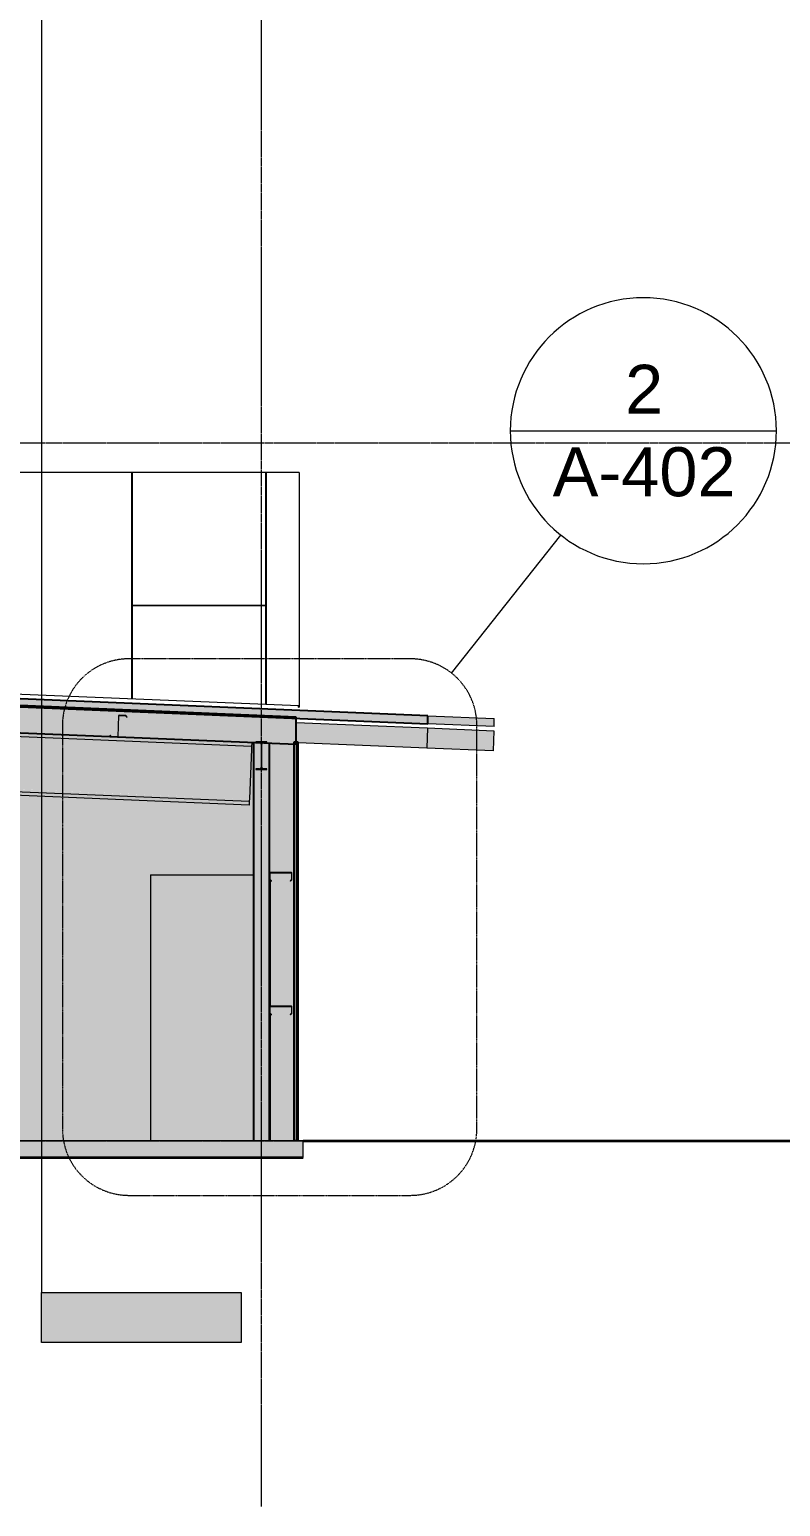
# Model space of a CAD drawing. Header units: inches. Extents: x -54880 to -186, y -265 to 853.
# Drawn here: x -15370 to -15099, y -132 to 401 of the extents above; entities that cross this region are included whole.
import ezdxf

# ---------------------------------------------------------------- set-up
doc = ezdxf.new("R2010")
doc.units = ezdxf.units.IN
doc.header["$MEASUREMENT"] = 0
for name, pattern in [('Dash Dot 3_16_', [0.3125, 0.1875, -0.0625, 0, -0.0625]), ('Grid Line 1_2_', [0.875, 0.5, -0.125, 0.125, -0.125]), ('Hidden 1_8_', [0.1875, 0.125, -0.0625])]:
    doc.linetypes.add(name, pattern=pattern)
for name, color, linetype, lineweight in [('A-ANNO-SYMB', 150, 'Continuous', 9), ('A-CLNG', 13, 'Continuous', 9), ('A-FLOR-LEVL', 51, 'Continuous', 9), ('A-ROOF', 132, 'Continuous', 9), ('A-WALL', 113, 'Continuous', 9), ('A-WALL-PATT', 111, 'Continuous', 9), ('C-BLDG-PADS', 91, 'Continuous', 9), ('C-TOPO', 7, 'Continuous', 9), ('G-ANNO-SYMB', 111, 'Continuous', 9), ('L-SITE-WALL', 31, 'Continuous', 9), ('S-BEAM', 12, 'Continuous', 9), ('S-COLS', 52, 'Continuous', 9), ('S-GRID', 1, 'Continuous', 9)]:
    doc.layers.add(name, color=color, linetype=linetype, lineweight=lineweight)
doc.styles.add('Arial_2', font='arial.ttf', dxfattribs={"height": 17.703593})
pattern_1 = [(0, (22784.43, 0.25), (-193, 193), [48, -145]), (90, (22784.43, 0.25), (-193, 1e-14), [96.25, -96.75]), (180, (22832.43, 96.5), (-193, 193), [48, -145]), (90, (22832.43, 0.25), (-193, 1e-14), [96.25, -96.75]), (180, (22832.43, 96.75), (-193, 193), [48, -145]), (90, (22832.43, 96.75), (-193, 1e-14), [96.25, -96.75]), (0, (22784.43, 193), (-193, 193), [48, -145]), (90, (22784.43, 96.75), (-193, 1e-14), [96.25, -96.75]), (0, (22832.68, 48.25), (-193, 193), [48, -145]), (90, (22832.68, 0), (-193, 1e-14), [48.25, -144.75]), (90, (22880.68, 0), (-193, 1e-14), [48.25, -144.75]), (0, (22832.68, 144.75), (-193, 193), [48, -145]), (90, (22832.68, 48.5), (-193, 1e-14), [96.25, -96.75]), (180, (22880.68, 48.5), (-193, 193), [48, -145]), (90, (22880.68, 48.5), (-193, 1e-14), [96.25, -96.75]), (90, (22832.68, 145), (-193, 1e-14), [48, -145]), (180, (22880.68, 145), (-193, 193), [48, -145]), (90, (22880.68, 145), (-193, 1e-14), [48, -145]), (0, (22880.93, 0.25), (-193, 193), [48, -145]), (90, (22880.93, 0.25), (-193, 1e-14), [96.25, -96.75]), (180, (22928.93, 96.5), (-193, 193), [48, -145]), (90, (22928.93, 0.25), (-193, 1e-14), [96.25, -96.75]), (180, (22928.93, 96.75), (-193, 193), [48, -145]), (90, (22928.93, 96.75), (-193, 1e-14), [96.25, -96.75]), (180, (22928.93, 193), (-193, 193), [48, -145]), (90, (22880.93, 96.75), (-193, 1e-14), [96.25, -96.75]), (0, (22929.18, 48.25), (-193, 193), [48, -145]), (90, (22929.18, 0), (-193, 1e-14), [48.25, -144.75]), (90, (22977.18, 0), (-193, 1e-14), [48.25, -144.75]), (0, (22929.18, 144.75), (-193, 193), [48, -145]), (90, (22929.18, 48.5), (-193, 1e-14), [96.25, -96.75]), (180, (22977.18, 48.5), (-193, 193), [48, -145]), (90, (22977.18, 48.5), (-193, 1e-14), [96.25, -96.75]), (90, (22929.18, 145), (-193, 1e-14), [48, -145]), (180, (22977.18, 145), (-193, 193), [48, -145]), (90, (22977.18, 145), (-193, 1e-14), [48, -145])]

# ---------------------------------------------------------------- blocks, each defined once
blk = doc.blocks.new('Locker Rooms_Ryan_ifc-3-Section 1')
at = {"layer": 'A-WALL', "lineweight": 5}
h = blk.add_hatch(color=10, dxfattribs=at)
h.paths.add_polyline_path([(22423.63, 0), (22479.3, 0), (22479.3, 29.5), (22423.63, 29.5), (22423.63, 20.18)], flags=0)
h.paths.add_polyline_path([(22569.24, 0), (22593.3, 0), (22593.3, 96), (22696.3, 96), (22696.3, 0), (22744.3, 0), (22744.3, 96), (22781.3, 96), (22781.3, 143.81), (22732.41, 145.78), (22732.49, 145.67), (22780.8, 143.66), (22779.87, 121.18), (22484.3, 133.49), (22484.3, 35), (22519.3, 35), (22519.3, 96), (22520.3, 96), (22520.3, 0), (22556.3, 0), (22556.3, 96), (22557.3, 96), (22557.3, 0)], flags=0)
h.paths.add_polyline_path([(22484.3, 0), (22519.3, 0), (22519.3, 29.5), (22484.3, 29.5), (22484.3, 20.18)], flags=0)
h.paths.add_polyline_path([(22787.41, 0), (22796.02, 0.06), (22796.02, 143.2), (22787.3, 143.56), (22787.3, 96.62), (22787.41, 96.62), (22787.49, 94.24), (22787.95, 93.85), (22787.88, 93.77), (22787.41, 94.16), (22787.49, 45.99), (22787.95, 45.6), (22787.88, 45.52), (22787.41, 45.91), (22787.41, 20.18)], flags=0)
h.paths.add_polyline_path([(22538.3, 17), (22536.2, 17.36), (22534.8, 17.94), (22533.25, 19.18), (22532.13, 20.76), (22531.53, 22.31), (22531.3, 24), (22531.36, 48.28), (22531.45, 48.77), (22531.89, 49.41), (22532.54, 49.85), (22533.54, 50), (22543.58, 49.94), (22544.07, 49.85), (22544.72, 49.41), (22545.15, 48.77), (22545.3, 48), (22545.3, 24), (22545.03, 22.1), (22544.3, 20.42), (22543.25, 19.05), (22541.51, 17.82), (22539.98, 17.22), (22539.16, 17.11)], flags=0)
h.paths.add_polyline_path([(22575.3, 17), (22573.49, 17.24), (22571.8, 17.94), (22570.26, 19.18), (22569.24, 20.51), (22568.53, 22.31), (22568.3, 24), (22568.36, 48.28), (22568.46, 48.77), (22568.89, 49.41), (22569.54, 49.85), (22570.54, 50), (22580.58, 49.94), (22581.13, 49.81), (22581.72, 49.41), (22582.15, 48.77), (22582.3, 48), (22582.3, 24), (22582.06, 22.19), (22581.3, 20.42), (22580.25, 19.05), (22578.51, 17.82), (22576.98, 17.22), (22576.16, 17.11)], flags=0)
h.paths.add_polyline_path([(22453.04, 35), (22479.3, 35), (22479.3, 133.7), (22423.63, 136.02), (22423.63, 126.34), (22424.31, 126.48), (22426.4, 126.48), (22428.45, 126.05), (22430.36, 125.2), (22432.05, 123.97), (22433.45, 122.41), (22434.49, 120.6), (22435.14, 118.62), (22435.36, 116.54), (22435.14, 114.46), (22434.49, 112.47), (22433.45, 110.66), (22432.05, 109.1), (22430.36, 107.88), (22428.45, 107.03), (22426.4, 106.59), (22424.31, 106.59), (22423.63, 106.74), (22423.63, 35)], flags=0)
h.paths.add_polyline_path([(22794.73, 45.52), (22794.66, 45.6), (22795.19, 46.05), (22795.19, 48.37), (22795.3, 48.37), (22795.3, 46), (22795.12, 45.84)], flags=0)
h.paths.add_polyline_path([(22787.49, 48.45), (22787.49, 48.55), (22795.12, 48.55), (22795.12, 48.45), (22787.88, 48.45)], flags=0)
h.paths.add_polyline_path([(22794.73, 93.77), (22794.66, 93.85), (22795.19, 94.3), (22795.19, 96.62), (22795.3, 96.62), (22795.3, 94.25), (22795.12, 94.09)], flags=0)
h.paths.add_polyline_path([(22787.49, 96.7), (22787.49, 96.8), (22795.12, 96.8), (22795.12, 96.7)], flags=0)
h.paths.add_polyline_path([(22451.43, 106.59), (22449.38, 107.03), (22447.47, 107.88), (22445.78, 109.1), (22444.38, 110.66), (22443.34, 112.47), (22442.69, 114.46), (22442.47, 116.54), (22442.69, 118.62), (22443.34, 120.6), (22444.38, 122.41), (22445.78, 123.97), (22447.47, 125.2), (22449.38, 126.05), (22451.43, 126.48), (22453.52, 126.48), (22455.56, 126.05), (22457.47, 125.2), (22459.17, 123.97), (22460.56, 122.41), (22461.61, 120.6), (22462.26, 118.62), (22462.47, 116.54), (22462.26, 114.46), (22461.61, 112.47), (22460.56, 110.66), (22459.17, 109.1), (22457.47, 107.88), (22455.56, 107.03), (22453.52, 106.59), (22453.04, 106.59)], flags=0)
h.paths.add_polyline_path([(22730.04, 145.77), (22729.9, 145.95), (22672.46, 148.28), (22672.54, 148.17), (22729.58, 145.79)], flags=0)
h.paths.add_polyline_path([(22670.09, 148.27), (22669.95, 148.45), (22612.51, 150.78), (22612.59, 150.67), (22669.63, 148.29)], flags=0)
h.paths.add_polyline_path([(22610.14, 150.77), (22610, 150.95), (22552.57, 153.28), (22552.64, 153.17), (22609.68, 150.79)], flags=0)
h.paths.add_polyline_path([(22550.19, 153.27), (22550.06, 153.44), (22492.62, 155.78), (22492.7, 155.66), (22549.73, 153.29)], flags=0)
h.paths.add_polyline_path([(22490.24, 155.77), (22490.11, 155.94), (22484.3, 156.18), (22484.3, 156.01), (22489.79, 155.78)], flags=0)
h.paths.add_polyline_path([(22479.3, 156.22), (22479.3, 156.39), (22432.67, 158.27), (22432.75, 158.16), (22453.04, 157.32)], flags=0)
h.paths.add_polyline_path([(22430.3, 158.26), (22430.16, 158.44), (22423.63, 158.71), (22423.63, 158.54), (22429.84, 158.28)], flags=0)
blk.add_hatch(color=10, dxfattribs=at).paths.add_polyline_path([(22796.8, 0.06), (22796.8, 143.16), (22796.02, 143.16), (22796.02, 0.06)], flags=0)
h = blk.add_hatch(color=10, dxfattribs=at)
h.paths.add_polyline_path([(22781.3, 0), (22781.3, 96), (22744.3, 96), (22744.3, 0)], flags=0)
h.paths.add_polyline_path([(22787.3, 0), (22787.41, 0), (22787.41, 45.91), (22787.3, 46), (22787.3, 20.18)], flags=0)
h.paths.add_polyline_path([(22787.3, 48.37), (22787.41, 48.37), (22787.41, 94.16), (22787.3, 94.25), (22787.3, 48.37)], flags=0)
at = {"layer": 'A-WALL', "color": 253}
blk.add_line((22796.8, 143.16), (22796.8, 0.06), dxfattribs=at)
at = {"layer": 'A-WALL', "color": 250}
for p, q in [((22744.3, 96), (22781.3, 96)), ((22744.3, 96), (22744.3, 0)), ((22787.41, 94.16), (22787.41, 48.37)), ((22787.41, 45.91), (22787.41, 0))]:
    blk.add_line(p, q, dxfattribs=at)
blk = doc.blocks.new('HSS-Hollow Structural Section-Column - HSS6X6X1_4-556719-Section 1')
at = {"layer": 'S-COLS'}
for points in [[(22781.77, 0), (22781.77, 143.79), (22781.3, 143.81), (22781.37, 0), (22781.54, 0)], [(22786.84, 0), (22786.84, 143.58), (22784.8, 143.66), (22784.58, 143.57), (22784.42, 143.16), (22784.5, 134.62), (22784.58, 134.43), (22784.96, 134.27), (22786.3, 134.27), (22786.3, 134), (22782.3, 134), (22782.3, 134.27), (22783.65, 134.27), (22784.04, 134.46), (22784.19, 134.81), (22784.11, 143.38), (22784.03, 143.57), (22783.65, 143.71), (22781.77, 143.79), (22781.77, 0)], [(22787.07, 0), (22787.3, 0), (22787.24, 143.56), (22786.84, 143.58), (22786.84, 0)]]:
    blk.add_hatch(color=256, dxfattribs=at).paths.add_polyline_path(points, flags=0)
for p, q in [((22781.3, 143.81), (22781.3, 0)), ((22787.3, 96.62), (22787.3, 143.56)), ((22787.3, 48.37), (22787.3, 94.25)), ((22787.3, 0), (22787.3, 46))]:
    blk.add_line(p, q, dxfattribs=at)
at = {"layer": 'S-COLS', "linetype": 'Hidden 1_8_'}
for p, q in [((22781.54, 143.8), (22781.54, 0)), ((22787.07, 0), (22787.07, 143.57))]:
    blk.add_line(p, q, dxfattribs=at)
blk = doc.blocks.new('W-Wide Flange - W21X166-782557-Section 1')
at = {"layer": 'S-BEAM'}
h = blk.add_hatch(color=256, dxfattribs=at)
h.paths.add_polyline_path([(22780.75, 142.3), (22780.8, 143.66), (22484.3, 156.01), (22484.3, 154.65), (22762.91, 143.04)], flags=0)
h.paths.add_polyline_path([(22479.3, 154.86), (22479.3, 156.22), (22368.68, 160.83), (22368.68, 159.47), (22453.04, 155.95)], flags=0)
h = blk.add_hatch(color=256, dxfattribs=at)
h.paths.add_polyline_path([(22780.71, 141.41), (22780.75, 142.3), (22484.3, 154.6), (22484.3, 153.76), (22775.19, 141.64)], flags=0)
h.paths.add_polyline_path([(22479.3, 153.97), (22479.3, 154.86), (22368.68, 159.44), (22368.68, 158.58), (22453.04, 155.06)], flags=0)
h = blk.add_hatch(color=256, dxfattribs=at)
h.paths.add_polyline_path([(22779.96, 123.43), (22780.71, 141.41), (22484.3, 153.76), (22484.3, 135.75), (22779.95, 123.43)], flags=0)
h.paths.add_polyline_path([(22479.3, 135.95), (22479.3, 153.97), (22368.68, 158.58), (22368.68, 140.56), (22453.04, 137.05)], flags=0)
h = blk.add_hatch(color=256, dxfattribs=at)
h.paths.add_polyline_path([(22779.92, 122.54), (22779.92, 123.43), (22484.3, 135.68), (22484.3, 134.85), (22762.91, 123.25)], flags=0)
h.paths.add_polyline_path([(22479.3, 135.06), (22479.3, 135.95), (22368.68, 140.56), (22368.68, 139.67), (22453.04, 136.16)], flags=0)
h = blk.add_hatch(color=256, dxfattribs=at)
h.paths.add_polyline_path([(22779.87, 121.18), (22779.92, 122.54), (22484.3, 134.85), (22484.3, 133.49), (22762.91, 121.88)], flags=0)
h.paths.add_polyline_path([(22479.3, 133.7), (22479.3, 135.06), (22368.68, 139.67), (22368.68, 138.31), (22453.04, 134.8)], flags=0)
for p, q in [((22370.35, 160.76), (22368.68, 160.83)), ((22430.3, 158.26), (22372.71, 160.66)), ((22479.3, 154.86), (22368.68, 159.47)), ((22479.3, 156.22), (22432.66, 158.16)), ((22490.24, 155.77), (22484.3, 156.01)), ((22780.75, 142.3), (22484.3, 154.65)), ((22550.19, 153.27), (22492.61, 155.67)), ((22610.14, 150.77), (22552.56, 153.17)), ((22670.09, 148.27), (22612.51, 150.67)), ((22730.04, 145.77), (22672.45, 148.17)), ((22780.8, 143.66), (22732.4, 145.68)), ((22368.68, 139.67), (22479.3, 135.06)), ((22780.71, 141.41), (22779.96, 123.43)), ((22780.75, 142.3), (22780.71, 141.41)), ((22780.8, 143.66), (22780.75, 142.3)), ((22479.3, 133.7), (22368.68, 138.31)), ((22484.3, 134.85), (22779.92, 122.54)), ((22779.87, 121.18), (22484.3, 133.49)), ((22779.96, 123.43), (22779.92, 122.54)), ((22779.92, 122.54), (22779.87, 121.18))]:
    blk.add_line(p, q, dxfattribs=at)
blk = doc.blocks.new('Girt_C - 8_D-948186-Section 1')
at = {"layer": 'S-BEAM'}
h = blk.add_hatch(dxfattribs=at)
h.set_pattern_fill('FP_16', color=256, style=0, pattern_type=2)
h.set_pattern_definition([(45, (22007.282, 102), (-19.007, 19.007), []), (45, (22007.282, 130.8), (-19.007, 19.007), [])])
h.paths.add_polyline_path([(22794.73, 45.52), (22795.3, 46), (22795.3, 48.37), (22795.19, 48.37), (22795.19, 46.05), (22794.66, 45.6)], flags=0)
h.paths.add_polyline_path([(22787.88, 45.52), (22787.95, 45.6), (22787.41, 46.05), (22787.41, 48.37), (22787.3, 48.37), (22787.3, 46)], flags=0)
h.paths.add_polyline_path([(22795.12, 48.45), (22795.12, 48.55), (22787.49, 48.55), (22787.49, 48.45)], flags=0)
at = {"layer": 'S-BEAM', "lineweight": 15}
for p, q in [((22787.3, 48.37), (22787.3, 46)), ((22787.41, 46.05), (22787.41, 48.37)), ((22795.12, 48.55), (22787.49, 48.55)), ((22787.49, 48.45), (22795.12, 48.45)), ((22795.19, 48.37), (22795.19, 46.05)), ((22795.3, 46), (22795.3, 48.37)), ((22787.3, 46), (22787.88, 45.52)), ((22787.95, 45.6), (22787.41, 46.05)), ((22787.88, 45.52), (22787.95, 45.6)), ((22795.19, 46.05), (22794.66, 45.6)), ((22794.66, 45.6), (22794.73, 45.52)), ((22794.73, 45.52), (22795.3, 46))]:
    blk.add_line(p, q, dxfattribs=at)
for centre, radius, start, end in [((22787.49, 48.37), 0.188, 90, 180), ((22787.49, 48.37), 0.0782, 90, 177.8773), ((22795.12, 48.37), 0.188, 0, 90), ((22795.12, 48.37), 0.0782, 3.0424, 90)]:
    blk.add_arc(centre, radius, start, end, dxfattribs=at)
blk = doc.blocks.new('Girt_C - 8_D-773999-Section 1')
at = {"layer": 'S-BEAM', "lineweight": 15}
for p, q in [((22787.3, 96.62), (22787.3, 94.25)), ((22787.41, 94.3), (22787.41, 96.62)), ((22795.12, 96.8), (22787.49, 96.8)), ((22787.49, 96.7), (22795.12, 96.7)), ((22795.19, 96.62), (22795.19, 94.3)), ((22795.3, 94.25), (22795.3, 96.62)), ((22787.3, 94.25), (22787.88, 93.77)), ((22787.95, 93.85), (22787.41, 94.3)), ((22787.88, 93.77), (22787.95, 93.85)), ((22795.19, 94.3), (22794.66, 93.85)), ((22794.66, 93.85), (22794.73, 93.77)), ((22794.73, 93.77), (22795.3, 94.25))]:
    blk.add_line(p, q, dxfattribs=at)
for centre, radius, start, end in [((22787.49, 96.62), 0.188, 90, 180), ((22787.49, 96.62), 0.0782, 90, 177.8773), ((22795.12, 96.62), 0.188, 0, 90), ((22795.12, 96.62), 0.0782, 3.0424, 90)]:
    blk.add_arc(centre, radius, start, end, dxfattribs=at)
blk = doc.blocks.new('Dimension Lumber - 2x8-945063-Section 1')
at = {"layer": 'S-BEAM'}
for points in [[(22843.93, 141.78), (22844.23, 149.02), (22796.8, 151), (22796.8, 143.94), (22797.59, 143.94), (22797.59, 143.71), (22801.64, 143.54)], [(22797.59, 143.71), (22797.59, 143.94), (22796.8, 143.94), (22796.8, 143.74)]]:
    blk.add_hatch(color=256, dxfattribs=at).paths.add_polyline_path(points, flags=0)
for p, q in [((22796.8, 151), (22844.23, 149.02)), ((22844.23, 149.02), (22843.93, 141.78)), ((22797.59, 143.71), (22796.8, 143.74)), ((22843.93, 141.78), (22797.59, 143.71))]:
    blk.add_line(p, q, dxfattribs=at)
blk = doc.blocks.new('Dimension Lumber - 2x8-945065-Section 1')
at = {"layer": 'S-BEAM'}
blk.add_hatch(color=256, dxfattribs=at).paths.add_polyline_path([(22867.87, 140.78), (22868.17, 148.03), (22844.23, 149.02), (22843.93, 141.78), (22844.3, 141.76)], flags=0)
for p, q in [((22844.23, 149.02), (22868.17, 148.03)), ((22868.17, 148.03), (22867.87, 140.78)), ((22867.87, 140.78), (22843.93, 141.78))]:
    blk.add_line(p, q, dxfattribs=at)
blk = doc.blocks.new('Girt_Z - 8_D-943842-Section 1')
at = {"layer": 'S-BEAM', "lineweight": 15}
for p, q in [((22732.8, 153.48), (22732.49, 145.86)), ((22732.6, 145.86), (22732.91, 153.47)), ((22732.99, 153.55), (22735.31, 153.45)), ((22735.37, 153.56), (22733, 153.66)), ((22735.31, 153.45), (22735.74, 152.9)), ((22735.82, 152.96), (22735.37, 153.56)), ((22735.74, 152.9), (22735.82, 152.96)), ((22729.67, 146.43), (22729.58, 146.37)), ((22729.58, 146.37), (22730.04, 145.77)), ((22730.09, 145.88), (22729.67, 146.43)), ((22730.04, 145.77), (22732.4, 145.68)), ((22732.41, 145.78), (22730.09, 145.88))]:
    blk.add_line(p, q, dxfattribs=at)
for centre, radius, start, end in [((22732.99, 153.47), 0.187, 87.6141, 177.6141), ((22732.99, 153.47), 0.0782, 89.7368, 177.6141), ((22732.41, 145.86), 0.188, 267.6141, 357.6141), ((22732.41, 145.86), 0.0782, 270.6564, 357.6141)]:
    blk.add_arc(centre, radius, start, end, dxfattribs=at)
blk = doc.blocks.new('W-Wide Flange - W10X15-946397-Section 1')
at = {"layer": 'S-BEAM', "lineweight": 15}
for p, q in [((22786.3, 144), (22782.3, 144)), ((22782.3, 144), (22782.3, 143.73)), ((22786.3, 143.73), (22786.3, 144)), ((22782.3, 143.73), (22783.65, 143.73)), ((22784.19, 143.19), (22784.19, 134.81)), ((22784.42, 134.81), (22784.42, 143.19)), ((22784.96, 143.73), (22786.3, 143.73)), ((22783.65, 134.27), (22782.3, 134.27)), ((22782.3, 134.27), (22782.3, 134)), ((22782.3, 134), (22786.3, 134)), ((22786.3, 134.27), (22784.96, 134.27)), ((22786.3, 134), (22786.3, 134.27))]:
    blk.add_line(p, q, dxfattribs=at)
for centre, start, end in [((22783.65, 143.19), 0, 90), ((22784.96, 143.19), 90, 180), ((22783.65, 134.81), 270, 0), ((22784.96, 134.81), 180, 270)]:
    blk.add_arc(centre, 0.542, start, end, dxfattribs=at)
blk = doc.blocks.new('Section - 3_32_ x 3_8_-18514-Section 1')
at = {"layer": 'G-ANNO-SYMB'}
blk.add_hatch(color=256, dxfattribs=at).paths.add_polyline_path([(22141.39, -54.82), (22069.39, -54.82), (22069.39, -72.82), (22141.39, -72.82)], flags=0)
for p, q in [((22069.39, -72.82), (22069.39, -54.82)), ((22069.39, -54.82), (22141.39, -54.82)), ((22141.39, -54.82), (22141.39, -72.82)), ((22141.39, -72.82), (22069.39, -72.82))]:
    blk.add_line(p, q, dxfattribs=at)
blk = doc.blocks.new('Section - Callout Head-19020-Section 1')
at = {"layer": 'A-ANNO-SYMB'}
blk.add_line((22474.62, 462.29), (22570.62, 462.29), dxfattribs=at)
for start, end in [(0, 180), (180, 360)]:
    blk.add_arc((22522.62, 462.29), 48, start, end, dxfattribs=at)

msp = doc.modelspace()

# ---------------------------------------------------------------- hatches: boundary and pattern name
at = {"layer": 'A-CLNG'}
msp.add_hatch(color=256, dxfattribs=at).paths.add_polyline_path([(-15273.96, 143.16), (-15273.96, 152.92), (-15702.08, 170.76), (-15702.08, 161), (-15288.49, 143.77)], flags=0)
at = {"layer": 'A-ROOF'}
msp.add_hatch(color=256, dxfattribs=at).paths.add_polyline_path([(-15226.46, 150.52), (-15226.46, 153.4), (-15702.08, 173.22), (-15702.08, 170.34), (-15269.12, 152.3)], flags=0)
at = {"layer": 'A-ROOF', "lineweight": 5}
msp.add_hatch(color=256, dxfattribs=at).paths.add_polyline_path([(-15202.46, 149.52), (-15202.46, 152.4), (-15226.46, 153.4), (-15226.46, 150.52)], flags=0)
at = {"layer": 'A-WALL', "transparency": 33554649}
msp.add_hatch(color=256, dxfattribs=at).paths.add_polyline_path([(-15273.17, 0.06), (-15273.17, 143.94), (-15274.75, 143.94), (-15274.75, 0.06)], flags=0)
at = {"layer": 'A-WALL-PATT'}
h = msp.add_hatch(dxfattribs=at)
h.set_pattern_fill('FP_15', color=256, style=0, pattern_type=2)
h.set_pattern_definition(pattern_1)
h.paths.add_polyline_path([(-15273.08, 157.09), (-15273.08, 241.25), (-15700.52, 241.25), (-15700.52, 192.06), (-15702.08, 192), (-15702.08, 174.97), (-15273.96, 157.13)], flags=0)
h = msp.add_hatch(dxfattribs=at)
h.set_pattern_fill('FP_15', color=256, style=0, pattern_type=2)
h.set_pattern_definition(pattern_1)
h.paths.add_polyline_path([(-15272.83, 156.5), (-15272.83, 241.25), (-15273.08, 241.25), (-15273.08, 156.5)], flags=0)
at = {"layer": 'C-BLDG-PADS'}
h = msp.add_hatch(dxfattribs=at)
h.set_pattern_fill('FP_17', color=256, style=0, pattern_type=2)
h.set_pattern_definition([(50, (22007.28, 102), (55.0854, -4.81984), [5.76, -63.36]), (355, (22007.28, 102), (-10.65569, 57.76853), [4.608, -50.688]), (100.451, (22011.873, 101.6), (44.42947, 52.94866), [4.895, -53.848]), (46.184, (22007.28, 117.36), (81.96444, -12.71212), [8.64, -95.04]), (96.636, (22014.11, 116.3), (71.7815, 74.81238), [7.343, -80.772]), (351.184, (22007.28, 117.36), (71.78195, 74.81243), [6.912, -76.032]), (21, (22014.96, 113.52), (45.84207, -30.92146), [5.76, -63.36]), (326, (22014.96, 113.52), (18.687064, 55.69148), [4.608, -50.688]), (71.451, (22018.783, 110.943), (64.52891, 24.77011), [4.895, -53.848]), (37.5, (22007.282, 102), (0.933895, 25.566816), [2.534, -47.539, 2.534, -48.922, -50.88]), (37.5, (22007.282, 102), (0.933895, 25.566816), [-101.53, 2.534, -48.346]), (7.5, (22007.282, 102), (20.20404, 30.291303), [2.534, -26.803, 2.534, -46.387, -19.392]), (7.5, (22007.282, 102), (20.20404, 30.291303), [-78.259, 2.534, -16.858]), (327.5, (21990.156, 102), (40.997785, -1.732403), [2.534, -16.666, 2.534, -57.37, -79.488]), (327.5, (21990.156, 102), (40.997785, -1.732403), [-79.104, 2.534, -76.954]), (317.5, (21982.476, 102), (44.788883, 7.68784), [2.534, -22.426, 2.534, -37.248, -56.448]), (317.5, (21982.476, 102), (44.788883, 7.68784), [-64.742, 2.534, -53.914])])
h.paths.add_polyline_path([(-15271.46, -6), (-15271.46, 0), (-16941.96, 0), (-16941.96, -6), (-15346.59, -6)], flags=0)

# ---------------------------------------------------------------- linework, layer by layer
at = {"layer": 'A-ANNO-SYMB'}
msp.add_line((-15217.86, 168.81), (-15178.45, 218.65), dxfattribs=at)
at = {"layer": 'A-ANNO-SYMB', "linetype": 'Dash Dot 3_16_'}
for p, q in [((-15232.74, 173.98), (-15334.25, 173.98)), ((-15358.25, 149.98), (-15358.25, 4.3)), ((-15208.74, 4.3), (-15208.74, 149.98)), ((-15334.25, -19.7), (-15232.74, -19.7))]:
    msp.add_line(p, q, dxfattribs=at)
for centre, start, end in [((-15334.25, 149.98), 90, 180), ((-15232.74, 149.98), 0, 90), ((-15334.25, 4.3), 180, 270), ((-15232.74, 4.3), 270, 0)]:
    msp.add_arc(centre, 24, start, end, dxfattribs=at)
at = {"layer": 'A-CLNG', "lineweight": 25}
for p, q in [((-15273.96, 152.92), (-15702.08, 170.76)), ((-15702.08, 161), (-15273.96, 143.16)), ((-15273.96, 143.16), (-15273.96, 152.92))]:
    msp.add_line(p, q, dxfattribs=at)
at = {"layer": 'A-FLOR-LEVL', "linetype": 'Grid Line 1_2_'}
for p, q in [((-17709.16, 252), (-14843.39, 252)), ((-17709.16, 0), (-14843.39, 0))]:
    msp.add_line(p, q, dxfattribs=at)
at = {"layer": 'A-ROOF', "lineweight": 25}
for p, q in [((-15226.46, 153.4), (-15702.08, 173.22)), ((-15702.08, 170.34), (-15226.46, 150.52)), ((-15226.46, 150.52), (-15226.46, 153.4))]:
    msp.add_line(p, q, dxfattribs=at)
at = {"layer": 'A-ROOF'}
for p, q in [((-15226.46, 153.4), (-15202.46, 152.4)), ((-15202.46, 149.52), (-15226.46, 150.52)), ((-15202.46, 149.52), (-15202.46, 152.4))]:
    msp.add_line(p, q, dxfattribs=at)
at = {"layer": 'A-WALL', "lineweight": 25}
for p, q in [((-15274.75, 143.94), (-15274.75, 0.06)), ((-15273.17, 143.94), (-15274.75, 143.94)), ((-15273.17, 0.06), (-15273.17, 143.94)), ((-15274.75, 0.06), (-15273.17, 0.06))]:
    msp.add_line(p, q, dxfattribs=at)
at = {"layer": 'C-BLDG-PADS'}
for p, q in [((-15271.46, 0), (-16936.33, 0)), ((-15271.46, -6), (-15271.46, 0)), ((-16941.96, -6), (-15271.46, -6))]:
    msp.add_line(p, q, dxfattribs=at)
at = {"layer": 'C-TOPO', "lineweight": 35}
for p, q in [((-15271.46, 0), (-15036.72, 0)), ((-15701.15, -6.01), (-15271.46, -6.01))]:
    msp.add_line(p, q, dxfattribs=at)
at = {"layer": 'C-TOPO'}
for p, q in [((-15036.72, 0), (-15271.46, 0)), ((-15701.15, -6.01), (-15271.46, -6.01))]:
    msp.add_line(p, q, dxfattribs=at)
at = {"layer": 'G-ANNO-SYMB'}
msp.add_line((-15365.75, 545.16), (-15365.75, -54.82), dxfattribs=at)
at = {"layer": 'L-SITE-WALL'}
for p, q in [((-15272.83, 241.25), (-15702.08, 241.25)), ((-15272.83, 241.25), (-15272.83, 156.5)), ((-15702.08, 174.97), (-15273.08, 157.09)), ((-15273.08, 156.5), (-15273.08, 157.09)), ((-15273.08, 156.5), (-15272.83, 156.5))]:
    msp.add_line(p, q, dxfattribs=at)
at = {"layer": 'S-GRID', "linetype": 'Grid Line 1_2_'}
msp.add_line((-15286.46, -132), (-15286.46, 648.66), dxfattribs=at)

# ---------------------------------------------------------------- block references
at = {"color": 250, "lineweight": 5}
msp.add_blockref('Locker Rooms_Ryan_ifc-3-Section 1', (-38070.76, 0), dxfattribs=at)
at = {"layer": 'A-ANNO-SYMB'}
msp.add_blockref('Section - Callout Head-19020-Section 1', (-37671.3, -205.99), dxfattribs=at)
at = {"layer": 'G-ANNO-SYMB'}
msp.add_blockref('Section - 3_32_ x 3_8_-18514-Section 1', (-37435.14, 0), dxfattribs=at)
at = {"layer": 'S-BEAM'}
for name in ['W-Wide Flange - W21X166-782557-Section 1', 'Girt_Z - 8_D-943842-Section 1', 'Dimension Lumber - 2x8-945063-Section 1', 'W-Wide Flange - W10X15-946397-Section 1', 'Dimension Lumber - 2x8-945065-Section 1', 'Girt_C - 8_D-773999-Section 1', 'Girt_C - 8_D-948186-Section 1']:
    msp.add_blockref(name, (-38070.76, 0), dxfattribs=at)
at = {"layer": 'S-COLS'}
msp.add_blockref('HSS-Hollow Structural Section-Column - HSS6X6X1_4-556719-Section 1', (-38070.76, 0), dxfattribs=at)

# ---------------------------------------------------------------- texts
at = {"layer": 'A-ANNO-SYMB', "attachment_point": 2, "line_spacing_factor": 0.938532, "style": 'Arial_2'}
for s, insert, char_height, width in [('2', (-15148.4, 280.12), 17.7, 16.416), ('A-402', (-15148.4, 250.36), 17.704, 78.624)]:
    msp.add_mtext(s, dxfattribs=dict(at, insert=insert, char_height=char_height, width=width))

doc.saveas('drawing.dxf')
